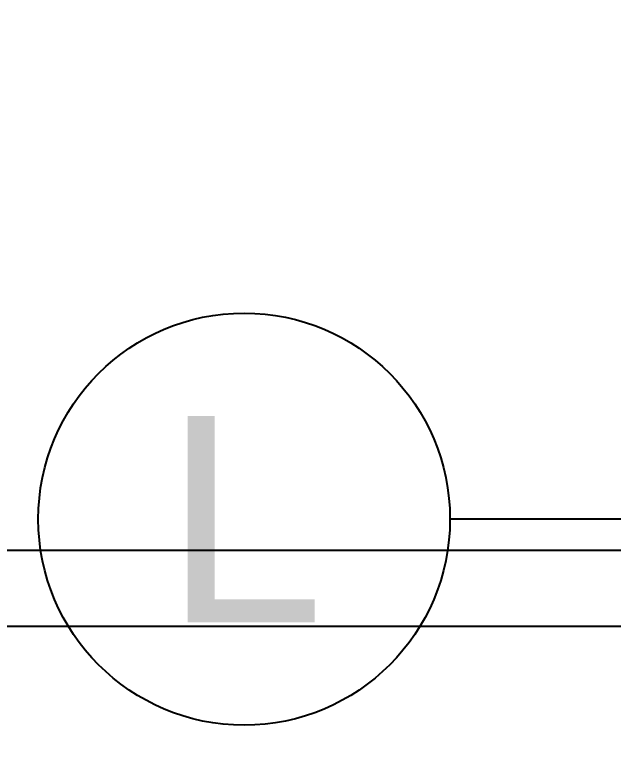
# Model space of a CAD drawing. Header units: inches. Extents: x 129892 to 140765, y 18172 to 24435.
# Drawn here: x 132678.7 to 132780.4, y 22507.5 to 22634.9 of the extents above; entities that cross this region are included whole.
import ezdxf

# ---------------------------------------------------------------- set-up
doc = ezdxf.new("R2010")
doc.units = ezdxf.units.IN
doc.header["$MEASUREMENT"] = 0
doc.header["$PDMODE"] = 66
doc.linetypes.add('DASHED2', pattern=[9.525, 6.35, -3.175])
doc.styles.add('EXCELSIOR', font='dim.shx', dxfattribs={"height": 45})
doc.styles.add('JD', font='dim.shx', dxfattribs={"height": 35})
doc.dimstyles.new('EXCELSIOR', dxfattribs={"dimtxt": 50, "dimasz": 15, "dimexe": 20, "dimexo": 20, "dimgap": 10, "dimtad": 1, "dimdec": 0, "dimtxsty": 'EXCELSIOR', "dimblk": 'OBLIQUE', "dimcen": 2.5, "dimclrd": 1, "dimclre": 1, "dimclrt": 1, "dimadec": 0, "dimazin": 0, "dimtfac": 1, "dimtdec": 0, "dimtofl": 0, "dimtmove": 0, "dimatfit": 3, "dimfxl": 0, "dimlwd": 25, "dimarcsym": 0})
doc.dimstyles.new('JD DIM', dxfattribs={"dimtxt": 50, "dimasz": 15, "dimexe": 20, "dimexo": 20, "dimgap": 10, "dimtad": 1, "dimdec": 0, "dimtxsty": 'JD', "dimblk": 'OBLIQUE', "dimcen": 2.5, "dimclrd": 1, "dimclre": 1, "dimclrt": 1, "dimadec": 0, "dimazin": 0, "dimtfac": 1, "dimtdec": 0, "dimtofl": 0, "dimtmove": 0, "dimatfit": 3, "dimfxl": 0, "dimlwd": 25, "dimarcsym": 0})

# ---------------------------------------------------------------- blocks, each defined once
blk = doc.blocks.new('_OBLIQUE')
at = {"color": 0, "linetype": 'ByBlock'}
blk.add_line((-0.5, -0.5), (0.5, 0.5), dxfattribs=at)
blk = doc.blocks.new('*D178')
at = {"color": 1, "lineweight": -2}
for p, q in [((132145.88, 22544.99), (132145.88, 22720.25)), ((132845.88, 22544.99), (132845.88, 22720.25))]:
    blk.add_line(p, q, dxfattribs=at)
at = {"color": 1, "lineweight": 25}
blk.add_line((132145.88, 22700.25), (132845.88, 22700.25), dxfattribs=at)
at = {"layer": 'Defpoints', "color": 0}
for p in [(132845.88, 22700.25), (132145.88, 22524.99), (132845.88, 22524.99)]:
    blk.add_point(p, dxfattribs=at)
at = {"color": 1, "lineweight": 25, "xscale": 15, "yscale": 15, "zscale": 15, "rotation": 180}
blk.add_blockref('_OBLIQUE', (132145.88, 22700.25), dxfattribs=at)
at = {"color": 1, "lineweight": 25, "xscale": 15, "yscale": 15, "zscale": 15}
blk.add_blockref('_OBLIQUE', (132845.88, 22700.25), dxfattribs=at)
at = {"color": 1, "insert": (132495.88, 22732.75), "char_height": 45, "attachment_point": 5, "style": 'EXCELSIOR'}
blk.add_mtext('700', dxfattribs=at)

msp = doc.modelspace()

# ---------------------------------------------------------------- linework, layer by layer
at = {"color": 251}
msp.add_lwpolyline([(132110.88, 22543.99), (132875.88, 22543.99), (132875.88, 22530.99), (132110.88, 22530.99)], close=True, dxfattribs=at)
at = {"color": 122}
msp.add_circle((132717.64, 22549.24), 35, dxfattribs=at)
at = {"color": 253, "linetype": 'DASHED2'}
msp.add_arc((132148.51, 22518.51), 694.3, 273.47835, 3.09467, dxfattribs=at)

# ---------------------------------------------------------------- texts
at = {"insert": (132717.64, 22549.24), "char_height": 35, "width": 100, "attachment_point": 5, "style": 'JD'}
msp.add_mtext('{\\fArial|b0|i0|c0|p34;\\C122;L}', dxfattribs=at)

# ---------------------------------------------------------------- dimensions: what is measured, and where the dimension line sits
dim = msp.add_linear_dim(base=(132845.88, 22700.25), p1=(132145.88, 22524.99), p2=(132845.88, 22524.99), dimstyle='EXCELSIOR')
dim.commit()
dim.dimension.update_dxf_attribs({"geometry": '*D178', "text_midpoint": (132495.88, 22732.75)})

# ---------------------------------------------------------------- leaders
at = {"color": 122}
msp.add_leader([(132826.88, 22549.24), (132752.64, 22549.24)], dimstyle='JD DIM', override={"dimasz": 25, "dimgap": 10, "dimtad": 0, "dimclrd": 122, "dimfxl": 4}, dxfattribs=at)

doc.saveas('drawing.dxf')
